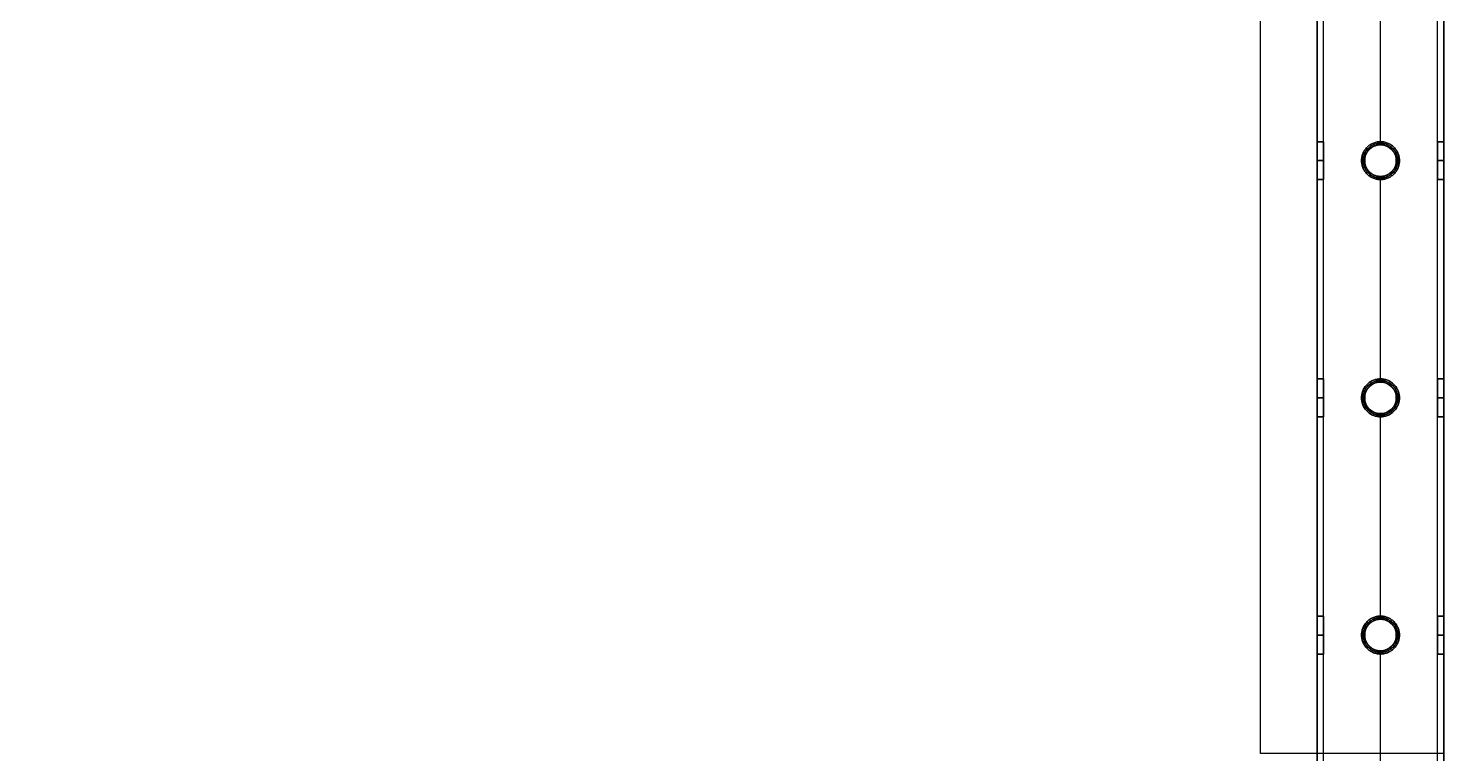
# Model space of a CAD drawing. Header units: millimetres. Extents: x -6529 to 809, y -8611 to 207.
# Drawn here: x -5088 to -4640.1, y -4729.9 to -4500.6 of the extents above; entities that cross this region are included whole.
import ezdxf

# ---------------------------------------------------------------- set-up
doc = ezdxf.new("R2010")
doc.units = ezdxf.units.MM
doc.header["$MEASUREMENT"] = 0
for name, color, linetype, true_color in [('gaten$11mm', 7, 'Continuous', 0xff6a35), ('platen', 7, 'Continuous', 0x007f00), ('staal', 5, 'Continuous', 0x0000ff)]:
    doc.layers.add(name, color=color, linetype=linetype, true_color=true_color)

# ---------------------------------------------------------------- blocks, each defined once
blk = doc.blocks.new('plaat base')
at = {"layer": 'platen'}
for points in [[(0, 0), (0, -150), (0, -300)], [(0, 0, 18), (0, -150, 18), (0, -300, 18)], [(0, 0, 9), (0, -150, 9), (0, -300, 9)], [(0, -300), (0, -300, 9), (0, -300, 18)], [(0, -300), (29, -300), (58, -300)], [(0, -300, 18), (29, -300, 18), (58, -300, 18)], [(0, -300, 9), (29, -300, 9), (58, -300, 9)], [(29, -300), (29, -300, 9), (29, -300, 18)], [(58, -300), (58, -300, 9), (58, -300, 18)], [(58, -300), (58, -450), (58, -600)], [(58, -300, 18), (58, -450, 18), (58, -600, 18)], [(58, -300, 9), (58, -450, 9), (58, -600, 9)], [(58, -450), (58, -450, 9), (58, -450, 18)]]:
    blk.add_open_spline(points, degree=2, dxfattribs=at)
blk = doc.blocks.new('top plaat')
at = {"layer": 'platen'}
for p, q in [((20, -350), (20, -350, 18)), ((14.5, -355.5), (14.5, -355.5, 18)), ((25.5, -355.5), (25.5, -355.5, 18)), ((20, -361), (20, -361, 18)), ((20, -425), (20, -425, 18)), ((14.5, -430.5), (14.5, -430.5, 18)), ((25.5, -430.5), (25.5, -430.5, 18)), ((20, -436), (20, -436, 18)), ((20, -500), (20, -500, 18)), ((14.5, -505.5), (14.5, -505.5, 18)), ((25.5, -505.5), (25.5, -505.5, 18)), ((20, -511), (20, -511, 18))]:
    blk.add_line(p, q, dxfattribs=at)
for points in [[(0, 0), (0, -309), (0, -618), (0, -927), (0, -1236)], [(0, 0, 18), (0, -309, 18), (0, -618, 18), (0, -927, 18), (0, -1236, 18)], [(0, 0, 9), (0, -309, 9), (0, -618, 9), (0, -927, 9), (0, -1236, 9)]]:
    blk.add_open_spline(points, degree=2, knots=[4655.052018, 4655.052018, 4655.052018, 5274.345164, 5274.345164, 5893.638309, 5893.638309, 5893.638309], dxfattribs=at)
for points, knots in [([(25.5, -355.5), (25.5, -361), (20, -361), (14.5, -361), (14.5, -355.5), (14.5, -350), (20, -350), (25.5, -350), (25.5, -355.5)], [-31.415927, -31.415927, -31.415927, -23.561945, -23.561945, -15.707963, -15.707963, -7.853982, -7.853982, 0, 0, 0]), ([(25.5, -355.5, 18), (25.5, -361, 18), (20, -361, 18), (14.5, -361, 18), (14.5, -355.5, 18), (14.5, -350, 18), (20, -350, 18), (25.5, -350, 18), (25.5, -355.5, 18)], [-31.415927, -31.415927, -31.415927, -23.561945, -23.561945, -15.707963, -15.707963, -7.853982, -7.853982, 0, 0, 0]), ([(25.5, -355.5, 9), (25.5, -350, 9), (20, -350, 9), (14.5, -350, 9), (14.5, -355.5, 9), (14.5, -361, 9), (20, -361, 9), (25.5, -361, 9), (25.5, -355.5, 9)], [0, 0, 0, 7.853982, 7.853982, 15.707963, 15.707963, 23.561945, 23.561945, 31.415927, 31.415927, 31.415927]), ([(25.5, -430.5), (25.5, -436), (20, -436), (14.5, -436), (14.5, -430.5), (14.5, -425), (20, -425), (25.5, -425), (25.5, -430.5)], [-31.415927, -31.415927, -31.415927, -23.561945, -23.561945, -15.707963, -15.707963, -7.853982, -7.853982, 0, 0, 0]), ([(25.5, -430.5, 18), (25.5, -436, 18), (20, -436, 18), (14.5, -436, 18), (14.5, -430.5, 18), (14.5, -425, 18), (20, -425, 18), (25.5, -425, 18), (25.5, -430.5, 18)], [-31.415927, -31.415927, -31.415927, -23.561945, -23.561945, -15.707963, -15.707963, -7.853982, -7.853982, 0, 0, 0]), ([(25.5, -430.5, 9), (25.5, -425, 9), (20, -425, 9), (14.5, -425, 9), (14.5, -430.5, 9), (14.5, -436, 9), (20, -436, 9), (25.5, -436, 9), (25.5, -430.5, 9)], [0, 0, 0, 7.853982, 7.853982, 15.707963, 15.707963, 23.561945, 23.561945, 31.415927, 31.415927, 31.415927]), ([(25.5, -505.5), (25.5, -511), (20, -511), (14.5, -511), (14.5, -505.5), (14.5, -500), (20, -500), (25.5, -500), (25.5, -505.5)], [-31.415927, -31.415927, -31.415927, -23.561945, -23.561945, -15.707963, -15.707963, -7.853982, -7.853982, 0, 0, 0]), ([(25.5, -505.5, 18), (25.5, -511, 18), (20, -511, 18), (14.5, -511, 18), (14.5, -505.5, 18), (14.5, -500, 18), (20, -500, 18), (25.5, -500, 18), (25.5, -505.5, 18)], [-31.415927, -31.415927, -31.415927, -23.561945, -23.561945, -15.707963, -15.707963, -7.853982, -7.853982, 0, 0, 0]), ([(25.5, -505.5, 9), (25.5, -500, 9), (20, -500, 9), (14.5, -500, 9), (14.5, -505.5, 9), (14.5, -511, 9), (20, -511, 9), (25.5, -511, 9), (25.5, -505.5, 9)], [0, 0, 0, 7.853982, 7.853982, 15.707963, 15.707963, 23.561945, 23.561945, 31.415927, 31.415927, 31.415927])]:
    blk.add_rational_spline(points, [1, 0.707106781187, 1, 0.707106781187, 1, 0.707106781187, 1, 0.707106781187, 1], degree=2, knots=knots, dxfattribs=at)

msp = doc.modelspace()

# ---------------------------------------------------------------- linework, layer by layer
at = {"layer": 'gaten$11mm'}
for centre in [(-4660.11, -4542.39), (-4660.11, -4617.39), (-4660.11, -4692.39)]:
    msp.add_circle(centre, 5.5, dxfattribs=at)
at = {"layer": 'gaten$11mm', "extrusion": (1, 2.22045e-16, 0)}
for centre in [(-4542.39, 20, -4640.11), (-4617.39, 20, -4640.11), (-4692.39, 20, -4640.11)]:
    msp.add_circle(centre, 5.5, dxfattribs=at)
at = {"layer": 'staal'}
for p, q in [((-4680.11, -4536.39, 1296), (-4678.11, -4536.39, 1296)), ((-4678.11, -4536.39, 20), (-4680.11, -4536.39, 20)), ((-4660.11, -4536.39, 38), (-4660.11, -4536.39, 40)), ((-4660.11, -4536.39), (-4660.11, -4536.39, 2)), ((-4642.11, -4536.39, 1296), (-4640.11, -4536.39, 1296)), ((-4640.11, -4536.39, 20), (-4642.11, -4536.39, 20)), ((-4660.11, -4537.39, 1314), (-4660.11, -4537.39, 1316)), ((-4660.11, -4537.39, 1276), (-4660.11, -4537.39, 1278)), ((-4680.11, -4542.39, 1290), (-4678.11, -4542.39, 1290)), ((-4680.11, -4542.39, 1302), (-4678.11, -4542.39, 1302)), ((-4678.11, -4542.39, 14), (-4680.11, -4542.39, 14)), ((-4678.11, -4542.39, 26), (-4680.11, -4542.39, 26)), ((-4666.11, -4542.39, 38), (-4666.11, -4542.39, 40)), ((-4666.11, -4542.39), (-4666.11, -4542.39, 2)), ((-4665.11, -4542.39, 1276), (-4665.11, -4542.39, 1278)), ((-4665.11, -4542.39, 1314), (-4665.11, -4542.39, 1316)), ((-4655.11, -4542.39, 1314), (-4655.11, -4542.39, 1316)), ((-4655.11, -4542.39, 1276), (-4655.11, -4542.39, 1278)), ((-4654.11, -4542.39, 38), (-4654.11, -4542.39, 40)), ((-4654.11, -4542.39), (-4654.11, -4542.39, 2)), ((-4642.11, -4542.39, 1290), (-4640.11, -4542.39, 1290)), ((-4642.11, -4542.39, 1302), (-4640.11, -4542.39, 1302)), ((-4640.11, -4542.39, 14), (-4642.11, -4542.39, 14)), ((-4640.11, -4542.39, 26), (-4642.11, -4542.39, 26)), ((-4680.11, -4548.39, 1296), (-4678.11, -4548.39, 1296)), ((-4678.11, -4548.39, 20), (-4680.11, -4548.39, 20)), ((-4660.11, -4547.39, 1314), (-4660.11, -4547.39, 1316)), ((-4660.11, -4547.39, 1276), (-4660.11, -4547.39, 1278)), ((-4660.11, -4548.39, 38), (-4660.11, -4548.39, 40)), ((-4660.11, -4548.39), (-4660.11, -4548.39, 2)), ((-4642.11, -4548.39, 1296), (-4640.11, -4548.39, 1296)), ((-4640.11, -4548.39, 20), (-4642.11, -4548.39, 20)), ((-4680.11, -4611.39, 1296), (-4678.11, -4611.39, 1296)), ((-4678.11, -4611.39, 20), (-4680.11, -4611.39, 20)), ((-4660.11, -4611.39, 38), (-4660.11, -4611.39, 40)), ((-4660.11, -4611.39), (-4660.11, -4611.39, 2)), ((-4660.11, -4612.39, 1314), (-4660.11, -4612.39, 1316)), ((-4660.11, -4612.39, 1276), (-4660.11, -4612.39, 1278)), ((-4642.11, -4611.39, 1296), (-4640.11, -4611.39, 1296)), ((-4640.11, -4611.39, 20), (-4642.11, -4611.39, 20)), ((-4680.11, -4617.39, 1290), (-4678.11, -4617.39, 1290)), ((-4680.11, -4617.39, 1302), (-4678.11, -4617.39, 1302)), ((-4678.11, -4617.39, 14), (-4680.11, -4617.39, 14)), ((-4678.11, -4617.39, 26), (-4680.11, -4617.39, 26)), ((-4666.11, -4617.39, 38), (-4666.11, -4617.39, 40)), ((-4666.11, -4617.39), (-4666.11, -4617.39, 2)), ((-4665.11, -4617.39, 1276), (-4665.11, -4617.39, 1278)), ((-4665.11, -4617.39, 1314), (-4665.11, -4617.39, 1316)), ((-4655.11, -4617.39, 1314), (-4655.11, -4617.39, 1316)), ((-4655.11, -4617.39, 1276), (-4655.11, -4617.39, 1278)), ((-4654.11, -4617.39, 38), (-4654.11, -4617.39, 40)), ((-4654.11, -4617.39), (-4654.11, -4617.39, 2)), ((-4642.11, -4617.39, 1290), (-4640.11, -4617.39, 1290)), ((-4642.11, -4617.39, 1302), (-4640.11, -4617.39, 1302)), ((-4640.11, -4617.39, 14), (-4642.11, -4617.39, 14)), ((-4640.11, -4617.39, 26), (-4642.11, -4617.39, 26)), ((-4680.11, -4623.39, 1296), (-4678.11, -4623.39, 1296)), ((-4678.11, -4623.39, 20), (-4680.11, -4623.39, 20)), ((-4660.11, -4622.39, 1314), (-4660.11, -4622.39, 1316)), ((-4660.11, -4622.39, 1276), (-4660.11, -4622.39, 1278)), ((-4660.11, -4623.39, 38), (-4660.11, -4623.39, 40)), ((-4660.11, -4623.39), (-4660.11, -4623.39, 2)), ((-4642.11, -4623.39, 1296), (-4640.11, -4623.39, 1296)), ((-4640.11, -4623.39, 20), (-4642.11, -4623.39, 20)), ((-4680.11, -4686.39, 1296), (-4678.11, -4686.39, 1296)), ((-4678.11, -4686.39, 20), (-4680.11, -4686.39, 20)), ((-4660.11, -4686.39, 38), (-4660.11, -4686.39, 40)), ((-4660.11, -4686.39), (-4660.11, -4686.39, 2)), ((-4660.11, -4687.39, 1314), (-4660.11, -4687.39, 1316)), ((-4660.11, -4687.39, 1276), (-4660.11, -4687.39, 1278)), ((-4642.11, -4686.39, 1296), (-4640.11, -4686.39, 1296)), ((-4640.11, -4686.39, 20), (-4642.11, -4686.39, 20)), ((-4680.11, -4692.39, 1290), (-4678.11, -4692.39, 1290)), ((-4680.11, -4692.39, 1302), (-4678.11, -4692.39, 1302)), ((-4678.11, -4692.39, 14), (-4680.11, -4692.39, 14)), ((-4678.11, -4692.39, 26), (-4680.11, -4692.39, 26)), ((-4666.11, -4692.39, 38), (-4666.11, -4692.39, 40)), ((-4666.11, -4692.39), (-4666.11, -4692.39, 2)), ((-4665.11, -4692.39, 1276), (-4665.11, -4692.39, 1278)), ((-4665.11, -4692.39, 1314), (-4665.11, -4692.39, 1316)), ((-4655.11, -4692.39, 1314), (-4655.11, -4692.39, 1316)), ((-4655.11, -4692.39, 1276), (-4655.11, -4692.39, 1278)), ((-4654.11, -4692.39, 38), (-4654.11, -4692.39, 40)), ((-4654.11, -4692.39), (-4654.11, -4692.39, 2)), ((-4642.11, -4692.39, 1290), (-4640.11, -4692.39, 1290)), ((-4642.11, -4692.39, 1302), (-4640.11, -4692.39, 1302)), ((-4640.11, -4692.39, 14), (-4642.11, -4692.39, 14)), ((-4640.11, -4692.39, 26), (-4642.11, -4692.39, 26)), ((-4660.11, -4697.39, 1314), (-4660.11, -4697.39, 1316)), ((-4660.11, -4697.39, 1276), (-4660.11, -4697.39, 1278)), ((-4680.11, -4698.39, 1296), (-4678.11, -4698.39, 1296)), ((-4678.11, -4698.39, 20), (-4680.11, -4698.39, 20)), ((-4660.11, -4698.39, 38), (-4660.11, -4698.39, 40)), ((-4660.11, -4698.39), (-4660.11, -4698.39, 2)), ((-4642.11, -4698.39, 1296), (-4640.11, -4698.39, 1296)), ((-4640.11, -4698.39, 20), (-4642.11, -4698.39, 20))]:
    msp.add_line(p, q, dxfattribs=at)
for points in [[(-4640.11, -5087.89), (-5956.11, -5087.89), (-5956.11, -3771.89), (-4640.11, -3771.89)], [(-4680.11, -5047.89), (-5916.11, -5047.89), (-5916.11, -3811.89), (-4680.11, -3811.89)]]:
    msp.add_lwpolyline(points, close=True, dxfattribs=at)
for centre in [(-4660.11, -4542.39, 1276), (-4660.11, -4542.39, 1315), (-4660.11, -4542.39, 1277), (-4660.11, -4617.39, 1276), (-4660.11, -4617.39, 1315), (-4660.11, -4617.39, 1277), (-4660.11, -4692.39, 1276), (-4660.11, -4692.39, 1315), (-4660.11, -4692.39, 1277)]:
    msp.add_circle(centre, 5, dxfattribs=at)
for points in [[(-4642.11, -5085.89, 1314), (-4642.11, -4429.89, 1314), (-4642.11, -3773.89, 1314)], [(-4642.11, -5085.89, 1278), (-4642.11, -4429.89, 1278), (-4642.11, -3773.89, 1278)], [(-4642.11, -5085.89, 38), (-4642.11, -4429.89, 38), (-4642.11, -3773.89, 38)], [(-4642.11, -5085.89, 2), (-4642.11, -4429.89, 2), (-4642.11, -3773.89, 2)], [(-4640.11, -5087.89, 1276), (-4640.11, -4429.89, 1276), (-4640.11, -3771.89, 1276)], [(-4640.11, -5087.89, 1316), (-4640.11, -4429.89, 1316), (-4640.11, -3771.89, 1316)], [(-4640.11, -5087.89), (-4640.11, -4429.89), (-4640.11, -3771.89)], [(-4640.11, -5087.89, 40), (-4640.11, -4429.89, 40), (-4640.11, -3771.89, 40)], [(-4678.11, -5049.89, 1314), (-4678.11, -4429.89, 1314), (-4678.11, -3809.89, 1314)], [(-4678.11, -5049.89, 1278), (-4678.11, -4429.89, 1278), (-4678.11, -3809.89, 1278)], [(-4678.11, -5049.89, 38), (-4678.11, -4429.89, 38), (-4678.11, -3809.89, 38)], [(-4678.11, -5049.89, 2), (-4678.11, -4429.89, 2), (-4678.11, -3809.89, 2)], [(-4680.11, -5047.89, 1276), (-4680.11, -4429.89, 1276), (-4680.11, -3811.89, 1276)], [(-4680.11, -5047.89, 1316), (-4680.11, -4429.89, 1316), (-4680.11, -3811.89, 1316)], [(-4680.11, -5047.89), (-4680.11, -4429.89), (-4680.11, -3811.89)], [(-4680.11, -5047.89, 40), (-4680.11, -4429.89, 40), (-4680.11, -3811.89, 40)], [(-4680.11, -4536.39, 1296), (-4680.11, -4504.89, 1296), (-4680.11, -4473.39, 1296)], [(-4680.11, -4536.39, 20), (-4680.11, -4504.89, 20), (-4680.11, -4473.39, 20)], [(-4678.11, -4536.39, 1296), (-4678.11, -4504.89, 1296), (-4678.11, -4473.39, 1296)], [(-4678.11, -4536.39, 20), (-4678.11, -4504.89, 20), (-4678.11, -4473.39, 20)], [(-4660.11, -4537.39, 1316), (-4660.11, -4504.89, 1316), (-4660.11, -4472.39, 1316)], [(-4660.11, -4537.39, 1314), (-4660.11, -4504.89, 1314), (-4660.11, -4472.39, 1314)], [(-4660.11, -4537.39, 1278), (-4660.11, -4504.89, 1278), (-4660.11, -4472.39, 1278)], [(-4660.11, -4537.39, 1276), (-4660.11, -4504.89, 1276), (-4660.11, -4472.39, 1276)], [(-4660.11, -4536.39, 40), (-4660.11, -4504.89, 40), (-4660.11, -4473.39, 40)], [(-4660.11, -4536.39, 38), (-4660.11, -4504.89, 38), (-4660.11, -4473.39, 38)], [(-4660.11, -4536.39, 2), (-4660.11, -4504.89, 2), (-4660.11, -4473.39, 2)], [(-4660.11, -4536.39), (-4660.11, -4504.89), (-4660.11, -4473.39)], [(-4642.11, -4536.39, 1296), (-4642.11, -4504.89, 1296), (-4642.11, -4473.39, 1296)], [(-4642.11, -4536.39, 20), (-4642.11, -4504.89, 20), (-4642.11, -4473.39, 20)], [(-4640.11, -4536.39, 1296), (-4640.11, -4504.89, 1296), (-4640.11, -4473.39, 1296)], [(-4640.11, -4536.39, 20), (-4640.11, -4504.89, 20), (-4640.11, -4473.39, 20)], [(-4680.11, -4611.39, 1296), (-4680.11, -4579.89, 1296), (-4680.11, -4548.39, 1296)], [(-4680.11, -4611.39, 20), (-4680.11, -4579.89, 20), (-4680.11, -4548.39, 20)], [(-4678.11, -4611.39, 1296), (-4678.11, -4579.89, 1296), (-4678.11, -4548.39, 1296)], [(-4678.11, -4611.39, 20), (-4678.11, -4579.89, 20), (-4678.11, -4548.39, 20)], [(-4660.11, -4612.39, 1316), (-4660.11, -4579.89, 1316), (-4660.11, -4547.39, 1316)], [(-4660.11, -4612.39, 1314), (-4660.11, -4579.89, 1314), (-4660.11, -4547.39, 1314)], [(-4660.11, -4612.39, 1278), (-4660.11, -4579.89, 1278), (-4660.11, -4547.39, 1278)], [(-4660.11, -4612.39, 1276), (-4660.11, -4579.89, 1276), (-4660.11, -4547.39, 1276)], [(-4660.11, -4611.39, 40), (-4660.11, -4579.89, 40), (-4660.11, -4548.39, 40)], [(-4660.11, -4611.39, 38), (-4660.11, -4579.89, 38), (-4660.11, -4548.39, 38)], [(-4660.11, -4611.39, 2), (-4660.11, -4579.89, 2), (-4660.11, -4548.39, 2)], [(-4660.11, -4611.39), (-4660.11, -4579.89), (-4660.11, -4548.39)], [(-4642.11, -4611.39, 1296), (-4642.11, -4579.89, 1296), (-4642.11, -4548.39, 1296)], [(-4642.11, -4611.39, 20), (-4642.11, -4579.89, 20), (-4642.11, -4548.39, 20)], [(-4640.11, -4611.39, 1296), (-4640.11, -4579.89, 1296), (-4640.11, -4548.39, 1296)], [(-4640.11, -4611.39, 20), (-4640.11, -4579.89, 20), (-4640.11, -4548.39, 20)], [(-4680.11, -4686.39, 1296), (-4680.11, -4654.89, 1296), (-4680.11, -4623.39, 1296)], [(-4680.11, -4686.39, 20), (-4680.11, -4654.89, 20), (-4680.11, -4623.39, 20)], [(-4678.11, -4686.39, 1296), (-4678.11, -4654.89, 1296), (-4678.11, -4623.39, 1296)], [(-4678.11, -4686.39, 20), (-4678.11, -4654.89, 20), (-4678.11, -4623.39, 20)], [(-4660.11, -4687.39, 1316), (-4660.11, -4654.89, 1316), (-4660.11, -4622.39, 1316)], [(-4660.11, -4687.39, 1314), (-4660.11, -4654.89, 1314), (-4660.11, -4622.39, 1314)], [(-4660.11, -4687.39, 1278), (-4660.11, -4654.89, 1278), (-4660.11, -4622.39, 1278)], [(-4660.11, -4687.39, 1276), (-4660.11, -4654.89, 1276), (-4660.11, -4622.39, 1276)], [(-4660.11, -4686.39, 40), (-4660.11, -4654.89, 40), (-4660.11, -4623.39, 40)], [(-4660.11, -4686.39, 38), (-4660.11, -4654.89, 38), (-4660.11, -4623.39, 38)], [(-4660.11, -4686.39, 2), (-4660.11, -4654.89, 2), (-4660.11, -4623.39, 2)], [(-4660.11, -4686.39), (-4660.11, -4654.89), (-4660.11, -4623.39)], [(-4642.11, -4686.39, 1296), (-4642.11, -4654.89, 1296), (-4642.11, -4623.39, 1296)], [(-4642.11, -4686.39, 20), (-4642.11, -4654.89, 20), (-4642.11, -4623.39, 20)], [(-4640.11, -4686.39, 1296), (-4640.11, -4654.89, 1296), (-4640.11, -4623.39, 1296)], [(-4640.11, -4686.39, 20), (-4640.11, -4654.89, 20), (-4640.11, -4623.39, 20)], [(-4660.11, -4762.39, 1316), (-4660.11, -4729.89, 1316), (-4660.11, -4697.39, 1316)], [(-4660.11, -4762.39, 1314), (-4660.11, -4729.89, 1314), (-4660.11, -4697.39, 1314)], [(-4660.11, -4762.39, 1278), (-4660.11, -4729.89, 1278), (-4660.11, -4697.39, 1278)], [(-4660.11, -4762.39, 1276), (-4660.11, -4729.89, 1276), (-4660.11, -4697.39, 1276)], [(-4680.11, -4761.39, 1296), (-4680.11, -4729.89, 1296), (-4680.11, -4698.39, 1296)], [(-4680.11, -4761.39, 20), (-4680.11, -4729.89, 20), (-4680.11, -4698.39, 20)], [(-4678.11, -4761.39, 1296), (-4678.11, -4729.89, 1296), (-4678.11, -4698.39, 1296)], [(-4678.11, -4761.39, 20), (-4678.11, -4729.89, 20), (-4678.11, -4698.39, 20)], [(-4660.11, -4761.39, 40), (-4660.11, -4729.89, 40), (-4660.11, -4698.39, 40)], [(-4660.11, -4761.39, 38), (-4660.11, -4729.89, 38), (-4660.11, -4698.39, 38)], [(-4660.11, -4761.39, 2), (-4660.11, -4729.89, 2), (-4660.11, -4698.39, 2)], [(-4660.11, -4761.39), (-4660.11, -4729.89), (-4660.11, -4698.39)], [(-4642.11, -4761.39, 1296), (-4642.11, -4729.89, 1296), (-4642.11, -4698.39, 1296)], [(-4642.11, -4761.39, 20), (-4642.11, -4729.89, 20), (-4642.11, -4698.39, 20)], [(-4640.11, -4761.39, 1296), (-4640.11, -4729.89, 1296), (-4640.11, -4698.39, 1296)], [(-4640.11, -4761.39, 20), (-4640.11, -4729.89, 20), (-4640.11, -4698.39, 20)]]:
    msp.add_open_spline(points, degree=2, dxfattribs=at)
for points, knots in [([(-4680.11, -4542.39, 1290), (-4680.11, -4536.39, 1290), (-4680.11, -4536.39, 1296), (-4680.11, -4536.39, 1302), (-4680.11, -4542.39, 1302), (-4680.11, -4548.39, 1302), (-4680.11, -4548.39, 1296), (-4680.11, -4548.39, 1290), (-4680.11, -4542.39, 1290)], [-31.415927, -31.415927, -31.415927, -23.561945, -23.561945, -15.707963, -15.707963, -7.853982, -7.853982, 0, 0, 0]), ([(-4680.11, -4542.39, 14), (-4680.11, -4536.39, 14), (-4680.11, -4536.39, 20), (-4680.11, -4536.39, 26), (-4680.11, -4542.39, 26), (-4680.11, -4548.39, 26), (-4680.11, -4548.39, 20), (-4680.11, -4548.39, 14), (-4680.11, -4542.39, 14)], [-31.415927, -31.415927, -31.415927, -23.561945, -23.561945, -15.707963, -15.707963, -7.853982, -7.853982, 0, 0, 0]), ([(-4678.11, -4542.39, 1290), (-4678.11, -4548.39, 1290), (-4678.11, -4548.39, 1296), (-4678.11, -4548.39, 1302), (-4678.11, -4542.39, 1302), (-4678.11, -4536.39, 1302), (-4678.11, -4536.39, 1296), (-4678.11, -4536.39, 1290), (-4678.11, -4542.39, 1290)], [0, 0, 0, 7.853982, 7.853982, 15.707963, 15.707963, 23.561945, 23.561945, 31.415927, 31.415927, 31.415927]), ([(-4678.11, -4542.39, 14), (-4678.11, -4548.39, 14), (-4678.11, -4548.39, 20), (-4678.11, -4548.39, 26), (-4678.11, -4542.39, 26), (-4678.11, -4536.39, 26), (-4678.11, -4536.39, 20), (-4678.11, -4536.39, 14), (-4678.11, -4542.39, 14)], [0, 0, 0, 7.853982, 7.853982, 15.707963, 15.707963, 23.561945, 23.561945, 31.415927, 31.415927, 31.415927]), ([(-4666.11, -4542.39, 40), (-4666.11, -4536.39, 40), (-4660.11, -4536.39, 40), (-4654.11, -4536.39, 40), (-4654.11, -4542.39, 40), (-4654.11, -4548.39, 40), (-4660.11, -4548.39, 40), (-4666.11, -4548.39, 40), (-4666.11, -4542.39, 40)], [-31.415927, -31.415927, -31.415927, -23.561945, -23.561945, -15.707963, -15.707963, -7.853982, -7.853982, 0, 0, 0]), ([(-4666.11, -4542.39, 38), (-4666.11, -4548.39, 38), (-4660.11, -4548.39, 38), (-4654.11, -4548.39, 38), (-4654.11, -4542.39, 38), (-4654.11, -4536.39, 38), (-4660.11, -4536.39, 38), (-4666.11, -4536.39, 38), (-4666.11, -4542.39, 38)], [0, 0, 0, 7.853982, 7.853982, 15.707963, 15.707963, 23.561945, 23.561945, 31.415927, 31.415927, 31.415927]), ([(-4666.11, -4542.39, 2), (-4666.11, -4536.39, 2), (-4660.11, -4536.39, 2), (-4654.11, -4536.39, 2), (-4654.11, -4542.39, 2), (-4654.11, -4548.39, 2), (-4660.11, -4548.39, 2), (-4666.11, -4548.39, 2), (-4666.11, -4542.39, 2)], [-31.415927, -31.415927, -31.415927, -23.561945, -23.561945, -15.707963, -15.707963, -7.853982, -7.853982, 0, 0, 0]), ([(-4666.11, -4542.39), (-4666.11, -4548.39), (-4660.11, -4548.39), (-4654.11, -4548.39), (-4654.11, -4542.39), (-4654.11, -4536.39), (-4660.11, -4536.39), (-4666.11, -4536.39), (-4666.11, -4542.39)], [0, 0, 0, 7.853982, 7.853982, 15.707963, 15.707963, 23.561945, 23.561945, 31.415927, 31.415927, 31.415927]), ([(-4642.11, -4542.39, 1290), (-4642.11, -4536.39, 1290), (-4642.11, -4536.39, 1296), (-4642.11, -4536.39, 1302), (-4642.11, -4542.39, 1302), (-4642.11, -4548.39, 1302), (-4642.11, -4548.39, 1296), (-4642.11, -4548.39, 1290), (-4642.11, -4542.39, 1290)], [-31.415927, -31.415927, -31.415927, -23.561945, -23.561945, -15.707963, -15.707963, -7.853982, -7.853982, 0, 0, 0]), ([(-4642.11, -4542.39, 14), (-4642.11, -4536.39, 14), (-4642.11, -4536.39, 20), (-4642.11, -4536.39, 26), (-4642.11, -4542.39, 26), (-4642.11, -4548.39, 26), (-4642.11, -4548.39, 20), (-4642.11, -4548.39, 14), (-4642.11, -4542.39, 14)], [-31.415927, -31.415927, -31.415927, -23.561945, -23.561945, -15.707963, -15.707963, -7.853982, -7.853982, 0, 0, 0]), ([(-4640.11, -4542.39, 1290), (-4640.11, -4548.39, 1290), (-4640.11, -4548.39, 1296), (-4640.11, -4548.39, 1302), (-4640.11, -4542.39, 1302), (-4640.11, -4536.39, 1302), (-4640.11, -4536.39, 1296), (-4640.11, -4536.39, 1290), (-4640.11, -4542.39, 1290)], [0, 0, 0, 7.853982, 7.853982, 15.707963, 15.707963, 23.561945, 23.561945, 31.415927, 31.415927, 31.415927]), ([(-4640.11, -4542.39, 14), (-4640.11, -4548.39, 14), (-4640.11, -4548.39, 20), (-4640.11, -4548.39, 26), (-4640.11, -4542.39, 26), (-4640.11, -4536.39, 26), (-4640.11, -4536.39, 20), (-4640.11, -4536.39, 14), (-4640.11, -4542.39, 14)], [0, 0, 0, 7.853982, 7.853982, 15.707963, 15.707963, 23.561945, 23.561945, 31.415927, 31.415927, 31.415927]), ([(-4665.11, -4542.39, 1316), (-4665.11, -4537.39, 1316), (-4660.11, -4537.39, 1316), (-4655.11, -4537.39, 1316), (-4655.11, -4542.39, 1316), (-4655.11, -4547.39, 1316), (-4660.11, -4547.39, 1316), (-4665.11, -4547.39, 1316), (-4665.11, -4542.39, 1316)], [-31.415927, -31.415927, -31.415927, -23.561945, -23.561945, -15.707963, -15.707963, -7.853982, -7.853982, 0, 0, 0]), ([(-4665.11, -4542.39, 1314), (-4665.11, -4547.39, 1314), (-4660.11, -4547.39, 1314), (-4655.11, -4547.39, 1314), (-4655.11, -4542.39, 1314), (-4655.11, -4537.39, 1314), (-4660.11, -4537.39, 1314), (-4665.11, -4537.39, 1314), (-4665.11, -4542.39, 1314)], [0, 0, 0, 7.853982, 7.853982, 15.707963, 15.707963, 23.561945, 23.561945, 31.415927, 31.415927, 31.415927]), ([(-4665.11, -4542.39, 1278), (-4665.11, -4537.39, 1278), (-4660.11, -4537.39, 1278), (-4655.11, -4537.39, 1278), (-4655.11, -4542.39, 1278), (-4655.11, -4547.39, 1278), (-4660.11, -4547.39, 1278), (-4665.11, -4547.39, 1278), (-4665.11, -4542.39, 1278)], [-31.415927, -31.415927, -31.415927, -23.561945, -23.561945, -15.707963, -15.707963, -7.853982, -7.853982, 0, 0, 0]), ([(-4680.11, -4617.39, 1290), (-4680.11, -4611.39, 1290), (-4680.11, -4611.39, 1296), (-4680.11, -4611.39, 1302), (-4680.11, -4617.39, 1302), (-4680.11, -4623.39, 1302), (-4680.11, -4623.39, 1296), (-4680.11, -4623.39, 1290), (-4680.11, -4617.39, 1290)], [-31.415927, -31.415927, -31.415927, -23.561945, -23.561945, -15.707963, -15.707963, -7.853982, -7.853982, 0, 0, 0]), ([(-4680.11, -4617.39, 14), (-4680.11, -4611.39, 14), (-4680.11, -4611.39, 20), (-4680.11, -4611.39, 26), (-4680.11, -4617.39, 26), (-4680.11, -4623.39, 26), (-4680.11, -4623.39, 20), (-4680.11, -4623.39, 14), (-4680.11, -4617.39, 14)], [-31.415927, -31.415927, -31.415927, -23.561945, -23.561945, -15.707963, -15.707963, -7.853982, -7.853982, 0, 0, 0]), ([(-4678.11, -4617.39, 1290), (-4678.11, -4623.39, 1290), (-4678.11, -4623.39, 1296), (-4678.11, -4623.39, 1302), (-4678.11, -4617.39, 1302), (-4678.11, -4611.39, 1302), (-4678.11, -4611.39, 1296), (-4678.11, -4611.39, 1290), (-4678.11, -4617.39, 1290)], [0, 0, 0, 7.853982, 7.853982, 15.707963, 15.707963, 23.561945, 23.561945, 31.415927, 31.415927, 31.415927]), ([(-4678.11, -4617.39, 14), (-4678.11, -4623.39, 14), (-4678.11, -4623.39, 20), (-4678.11, -4623.39, 26), (-4678.11, -4617.39, 26), (-4678.11, -4611.39, 26), (-4678.11, -4611.39, 20), (-4678.11, -4611.39, 14), (-4678.11, -4617.39, 14)], [0, 0, 0, 7.853982, 7.853982, 15.707963, 15.707963, 23.561945, 23.561945, 31.415927, 31.415927, 31.415927]), ([(-4666.11, -4617.39, 40), (-4666.11, -4611.39, 40), (-4660.11, -4611.39, 40), (-4654.11, -4611.39, 40), (-4654.11, -4617.39, 40), (-4654.11, -4623.39, 40), (-4660.11, -4623.39, 40), (-4666.11, -4623.39, 40), (-4666.11, -4617.39, 40)], [-31.415927, -31.415927, -31.415927, -23.561945, -23.561945, -15.707963, -15.707963, -7.853982, -7.853982, 0, 0, 0]), ([(-4666.11, -4617.39, 38), (-4666.11, -4623.39, 38), (-4660.11, -4623.39, 38), (-4654.11, -4623.39, 38), (-4654.11, -4617.39, 38), (-4654.11, -4611.39, 38), (-4660.11, -4611.39, 38), (-4666.11, -4611.39, 38), (-4666.11, -4617.39, 38)], [0, 0, 0, 7.853982, 7.853982, 15.707963, 15.707963, 23.561945, 23.561945, 31.415927, 31.415927, 31.415927]), ([(-4666.11, -4617.39, 2), (-4666.11, -4611.39, 2), (-4660.11, -4611.39, 2), (-4654.11, -4611.39, 2), (-4654.11, -4617.39, 2), (-4654.11, -4623.39, 2), (-4660.11, -4623.39, 2), (-4666.11, -4623.39, 2), (-4666.11, -4617.39, 2)], [-31.415927, -31.415927, -31.415927, -23.561945, -23.561945, -15.707963, -15.707963, -7.853982, -7.853982, 0, 0, 0]), ([(-4666.11, -4617.39), (-4666.11, -4623.39), (-4660.11, -4623.39), (-4654.11, -4623.39), (-4654.11, -4617.39), (-4654.11, -4611.39), (-4660.11, -4611.39), (-4666.11, -4611.39), (-4666.11, -4617.39)], [0, 0, 0, 7.853982, 7.853982, 15.707963, 15.707963, 23.561945, 23.561945, 31.415927, 31.415927, 31.415927]), ([(-4665.11, -4617.39, 1316), (-4665.11, -4612.39, 1316), (-4660.11, -4612.39, 1316), (-4655.11, -4612.39, 1316), (-4655.11, -4617.39, 1316), (-4655.11, -4622.39, 1316), (-4660.11, -4622.39, 1316), (-4665.11, -4622.39, 1316), (-4665.11, -4617.39, 1316)], [-31.415927, -31.415927, -31.415927, -23.561945, -23.561945, -15.707963, -15.707963, -7.853982, -7.853982, 0, 0, 0]), ([(-4665.11, -4617.39, 1314), (-4665.11, -4622.39, 1314), (-4660.11, -4622.39, 1314), (-4655.11, -4622.39, 1314), (-4655.11, -4617.39, 1314), (-4655.11, -4612.39, 1314), (-4660.11, -4612.39, 1314), (-4665.11, -4612.39, 1314), (-4665.11, -4617.39, 1314)], [0, 0, 0, 7.853982, 7.853982, 15.707963, 15.707963, 23.561945, 23.561945, 31.415927, 31.415927, 31.415927]), ([(-4665.11, -4617.39, 1278), (-4665.11, -4612.39, 1278), (-4660.11, -4612.39, 1278), (-4655.11, -4612.39, 1278), (-4655.11, -4617.39, 1278), (-4655.11, -4622.39, 1278), (-4660.11, -4622.39, 1278), (-4665.11, -4622.39, 1278), (-4665.11, -4617.39, 1278)], [-31.415927, -31.415927, -31.415927, -23.561945, -23.561945, -15.707963, -15.707963, -7.853982, -7.853982, 0, 0, 0]), ([(-4642.11, -4617.39, 1290), (-4642.11, -4611.39, 1290), (-4642.11, -4611.39, 1296), (-4642.11, -4611.39, 1302), (-4642.11, -4617.39, 1302), (-4642.11, -4623.39, 1302), (-4642.11, -4623.39, 1296), (-4642.11, -4623.39, 1290), (-4642.11, -4617.39, 1290)], [-31.415927, -31.415927, -31.415927, -23.561945, -23.561945, -15.707963, -15.707963, -7.853982, -7.853982, 0, 0, 0]), ([(-4642.11, -4617.39, 14), (-4642.11, -4611.39, 14), (-4642.11, -4611.39, 20), (-4642.11, -4611.39, 26), (-4642.11, -4617.39, 26), (-4642.11, -4623.39, 26), (-4642.11, -4623.39, 20), (-4642.11, -4623.39, 14), (-4642.11, -4617.39, 14)], [-31.415927, -31.415927, -31.415927, -23.561945, -23.561945, -15.707963, -15.707963, -7.853982, -7.853982, 0, 0, 0]), ([(-4640.11, -4617.39, 1290), (-4640.11, -4623.39, 1290), (-4640.11, -4623.39, 1296), (-4640.11, -4623.39, 1302), (-4640.11, -4617.39, 1302), (-4640.11, -4611.39, 1302), (-4640.11, -4611.39, 1296), (-4640.11, -4611.39, 1290), (-4640.11, -4617.39, 1290)], [0, 0, 0, 7.853982, 7.853982, 15.707963, 15.707963, 23.561945, 23.561945, 31.415927, 31.415927, 31.415927]), ([(-4640.11, -4617.39, 14), (-4640.11, -4623.39, 14), (-4640.11, -4623.39, 20), (-4640.11, -4623.39, 26), (-4640.11, -4617.39, 26), (-4640.11, -4611.39, 26), (-4640.11, -4611.39, 20), (-4640.11, -4611.39, 14), (-4640.11, -4617.39, 14)], [0, 0, 0, 7.853982, 7.853982, 15.707963, 15.707963, 23.561945, 23.561945, 31.415927, 31.415927, 31.415927]), ([(-4680.11, -4692.39, 1290), (-4680.11, -4686.39, 1290), (-4680.11, -4686.39, 1296), (-4680.11, -4686.39, 1302), (-4680.11, -4692.39, 1302), (-4680.11, -4698.39, 1302), (-4680.11, -4698.39, 1296), (-4680.11, -4698.39, 1290), (-4680.11, -4692.39, 1290)], [-31.415927, -31.415927, -31.415927, -23.561945, -23.561945, -15.707963, -15.707963, -7.853982, -7.853982, 0, 0, 0]), ([(-4680.11, -4692.39, 14), (-4680.11, -4686.39, 14), (-4680.11, -4686.39, 20), (-4680.11, -4686.39, 26), (-4680.11, -4692.39, 26), (-4680.11, -4698.39, 26), (-4680.11, -4698.39, 20), (-4680.11, -4698.39, 14), (-4680.11, -4692.39, 14)], [-31.415927, -31.415927, -31.415927, -23.561945, -23.561945, -15.707963, -15.707963, -7.853982, -7.853982, 0, 0, 0]), ([(-4678.11, -4692.39, 1290), (-4678.11, -4698.39, 1290), (-4678.11, -4698.39, 1296), (-4678.11, -4698.39, 1302), (-4678.11, -4692.39, 1302), (-4678.11, -4686.39, 1302), (-4678.11, -4686.39, 1296), (-4678.11, -4686.39, 1290), (-4678.11, -4692.39, 1290)], [0, 0, 0, 7.853982, 7.853982, 15.707963, 15.707963, 23.561945, 23.561945, 31.415927, 31.415927, 31.415927]), ([(-4678.11, -4692.39, 14), (-4678.11, -4698.39, 14), (-4678.11, -4698.39, 20), (-4678.11, -4698.39, 26), (-4678.11, -4692.39, 26), (-4678.11, -4686.39, 26), (-4678.11, -4686.39, 20), (-4678.11, -4686.39, 14), (-4678.11, -4692.39, 14)], [0, 0, 0, 7.853982, 7.853982, 15.707963, 15.707963, 23.561945, 23.561945, 31.415927, 31.415927, 31.415927]), ([(-4666.11, -4692.39, 40), (-4666.11, -4686.39, 40), (-4660.11, -4686.39, 40), (-4654.11, -4686.39, 40), (-4654.11, -4692.39, 40), (-4654.11, -4698.39, 40), (-4660.11, -4698.39, 40), (-4666.11, -4698.39, 40), (-4666.11, -4692.39, 40)], [-31.415927, -31.415927, -31.415927, -23.561945, -23.561945, -15.707963, -15.707963, -7.853982, -7.853982, 0, 0, 0]), ([(-4666.11, -4692.39, 38), (-4666.11, -4698.39, 38), (-4660.11, -4698.39, 38), (-4654.11, -4698.39, 38), (-4654.11, -4692.39, 38), (-4654.11, -4686.39, 38), (-4660.11, -4686.39, 38), (-4666.11, -4686.39, 38), (-4666.11, -4692.39, 38)], [0, 0, 0, 7.853982, 7.853982, 15.707963, 15.707963, 23.561945, 23.561945, 31.415927, 31.415927, 31.415927]), ([(-4666.11, -4692.39, 2), (-4666.11, -4686.39, 2), (-4660.11, -4686.39, 2), (-4654.11, -4686.39, 2), (-4654.11, -4692.39, 2), (-4654.11, -4698.39, 2), (-4660.11, -4698.39, 2), (-4666.11, -4698.39, 2), (-4666.11, -4692.39, 2)], [-31.415927, -31.415927, -31.415927, -23.561945, -23.561945, -15.707963, -15.707963, -7.853982, -7.853982, 0, 0, 0]), ([(-4666.11, -4692.39), (-4666.11, -4698.39), (-4660.11, -4698.39), (-4654.11, -4698.39), (-4654.11, -4692.39), (-4654.11, -4686.39), (-4660.11, -4686.39), (-4666.11, -4686.39), (-4666.11, -4692.39)], [0, 0, 0, 7.853982, 7.853982, 15.707963, 15.707963, 23.561945, 23.561945, 31.415927, 31.415927, 31.415927]), ([(-4665.11, -4692.39, 1316), (-4665.11, -4687.39, 1316), (-4660.11, -4687.39, 1316), (-4655.11, -4687.39, 1316), (-4655.11, -4692.39, 1316), (-4655.11, -4697.39, 1316), (-4660.11, -4697.39, 1316), (-4665.11, -4697.39, 1316), (-4665.11, -4692.39, 1316)], [-31.415927, -31.415927, -31.415927, -23.561945, -23.561945, -15.707963, -15.707963, -7.853982, -7.853982, 0, 0, 0]), ([(-4665.11, -4692.39, 1314), (-4665.11, -4697.39, 1314), (-4660.11, -4697.39, 1314), (-4655.11, -4697.39, 1314), (-4655.11, -4692.39, 1314), (-4655.11, -4687.39, 1314), (-4660.11, -4687.39, 1314), (-4665.11, -4687.39, 1314), (-4665.11, -4692.39, 1314)], [0, 0, 0, 7.853982, 7.853982, 15.707963, 15.707963, 23.561945, 23.561945, 31.415927, 31.415927, 31.415927]), ([(-4665.11, -4692.39, 1278), (-4665.11, -4687.39, 1278), (-4660.11, -4687.39, 1278), (-4655.11, -4687.39, 1278), (-4655.11, -4692.39, 1278), (-4655.11, -4697.39, 1278), (-4660.11, -4697.39, 1278), (-4665.11, -4697.39, 1278), (-4665.11, -4692.39, 1278)], [-31.415927, -31.415927, -31.415927, -23.561945, -23.561945, -15.707963, -15.707963, -7.853982, -7.853982, 0, 0, 0]), ([(-4642.11, -4692.39, 1290), (-4642.11, -4686.39, 1290), (-4642.11, -4686.39, 1296), (-4642.11, -4686.39, 1302), (-4642.11, -4692.39, 1302), (-4642.11, -4698.39, 1302), (-4642.11, -4698.39, 1296), (-4642.11, -4698.39, 1290), (-4642.11, -4692.39, 1290)], [-31.415927, -31.415927, -31.415927, -23.561945, -23.561945, -15.707963, -15.707963, -7.853982, -7.853982, 0, 0, 0]), ([(-4642.11, -4692.39, 14), (-4642.11, -4686.39, 14), (-4642.11, -4686.39, 20), (-4642.11, -4686.39, 26), (-4642.11, -4692.39, 26), (-4642.11, -4698.39, 26), (-4642.11, -4698.39, 20), (-4642.11, -4698.39, 14), (-4642.11, -4692.39, 14)], [-31.415927, -31.415927, -31.415927, -23.561945, -23.561945, -15.707963, -15.707963, -7.853982, -7.853982, 0, 0, 0]), ([(-4640.11, -4692.39, 1290), (-4640.11, -4698.39, 1290), (-4640.11, -4698.39, 1296), (-4640.11, -4698.39, 1302), (-4640.11, -4692.39, 1302), (-4640.11, -4686.39, 1302), (-4640.11, -4686.39, 1296), (-4640.11, -4686.39, 1290), (-4640.11, -4692.39, 1290)], [0, 0, 0, 7.853982, 7.853982, 15.707963, 15.707963, 23.561945, 23.561945, 31.415927, 31.415927, 31.415927]), ([(-4640.11, -4692.39, 14), (-4640.11, -4698.39, 14), (-4640.11, -4698.39, 20), (-4640.11, -4698.39, 26), (-4640.11, -4692.39, 26), (-4640.11, -4686.39, 26), (-4640.11, -4686.39, 20), (-4640.11, -4686.39, 14), (-4640.11, -4692.39, 14)], [0, 0, 0, 7.853982, 7.853982, 15.707963, 15.707963, 23.561945, 23.561945, 31.415927, 31.415927, 31.415927])]:
    msp.add_rational_spline(points, [1, 0.707106781187, 1, 0.707106781187, 1, 0.707106781187, 1, 0.707106781187, 1], degree=2, knots=knots, dxfattribs=at)

# ---------------------------------------------------------------- block references
at = {"layer": 'platen', "rotation": 180}
for name, p in [('plaat base', (-4640.11, -5029.89, 40)), ('top plaat', (-4640.11, -5047.89, 1316))]:
    msp.add_blockref(name, p, dxfattribs=at)

doc.saveas('drawing.dxf')
